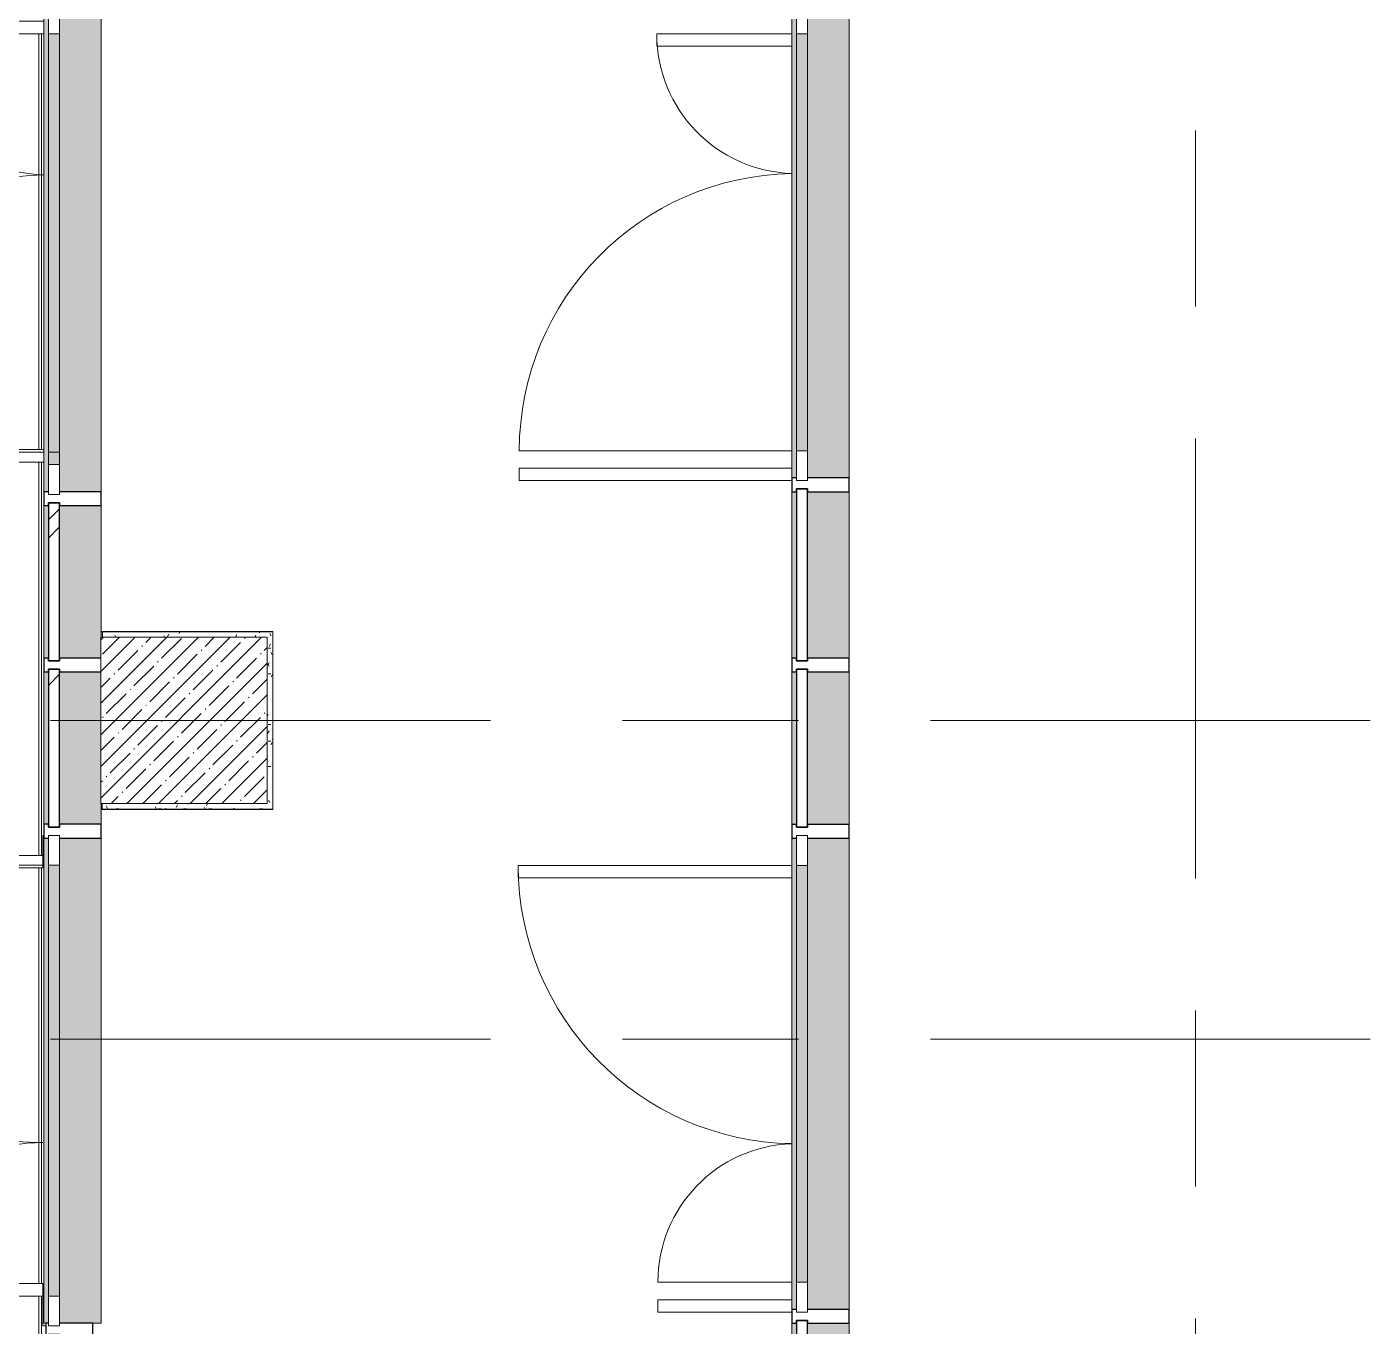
# Model space of a CAD drawing. Header units: millimetres. Extents: x -3708 to 187246, y -8553 to 29000.
# Drawn here: x 3793 to 8626, y 15964 to 20652 of the extents above; entities that cross this region are included whole.
import ezdxf

# ---------------------------------------------------------------- set-up
doc = ezdxf.new("R2010")
doc.units = ezdxf.units.MM
doc.linetypes.add('Осевая', pattern=[3175, 635, -476.25, 1587.5, -476.25])
for name, color, linetype, lineweight in [('A-DETL-GENF', 7, 'Continuous', 9), ('A-GLAZ-CURT', 7, 'Continuous', 9), ('A-GLAZ-CURT-1', 7, 'Continuous', 25), ('A-GLAZ-CWMG', 7, 'Continuous', 9), ('A-GLAZ-CWMG-1', 7, 'Continuous', 25), ('I-WALL', 7, 'Continuous', 9), ('S-COLS', 7, 'Continuous', 9), ('Оси-2', 7, 'Осевая', 9)]:
    doc.layers.add(name, color=color, linetype=linetype, lineweight=lineweight)
for name, color, linetype, lineweight, true_color in [('A-DOOR-1', 1, 'Continuous', 9, 0xff0000), ('A-DOOR-2', 1, 'Continuous', 13, 0xff0000), ('A-WALL-1', 7, 'Continuous', 9, 0x3c3c3c), ('A-WALL-FNSH-1', 7, 'Continuous', 9, 0x3c3c3c)]:
    doc.layers.add(name, color=color, linetype=linetype, lineweight=lineweight, true_color=true_color)
pattern_1 = [(0, (0, 0), (121.92, 30.48), [10.058, -81.382, 10.058, -81.382, -487.68]), (0, (0, 0), (121.92, 30.48), [-182.88, 10.058, -172.822, 10.058, -81.382, -213.36]), (0, (0, 0), (121.92, 30.48), [-457.2, 10.058, -50.902, 10.058, -142.342]), (120, (45.72, 15.24), (-87.356454, 90.345817), [10.058, -81.382, 10.058, -81.382, -487.68]), (120, (45.72, 15.24), (-87.356454, 90.345817), [-182.88, 10.058, -172.822, 10.058, -81.382, -213.36]), (120, (45.72, 15.24), (-87.356454, 90.345817), [-457.2, 10.058, -50.902, 10.058, -142.342]), (240, (60.96, 76.2), (-34.563546, -120.825817), [10.058, -81.382, 10.058, -81.382, -487.68]), (240, (60.96, 76.2), (-34.563546, -120.825817), [-182.88, 10.058, -172.822, 10.058, -81.382, -213.36]), (240, (60.96, 76.2), (-34.563546, -120.825817), [-457.2, 10.058, -50.902, 10.058, -142.342])]

# ---------------------------------------------------------------- blocks, each defined once
blk = doc.blocks.new('Системная панель - Стекло - 40мм-32257947-План заполнения и маркировки дверных проемов 1 этажа в осях 1-12')
at = {"layer": 'A-GLAZ-CURT'}
h = blk.add_hatch(dxfattribs=at)
h.set_pattern_fill('FP_35', color=256, style=0, pattern_type=2)
h.set_pattern_definition([(135, (18575, -6670), (-282.843, -282.843), [200, -600]), (135, (18675, -6870), (-282.843, -282.843), [600, -200]), (135, (18775, -6470), (-282.843, -282.843), [200, -600])])
h.paths.add_polyline_path([(310, 40), (-310, 40), (-310, 0), (310, 0)])
at = {"layer": 'A-GLAZ-CURT-1'}
for p, q in [((310, 40), (-310, 40)), ((-310, 40), (-310, 0)), ((-310, 0), (310, 0)), ((310, 0), (310, 40))]:
    blk.add_line(p, q, dxfattribs=at)
blk = doc.blocks.new('Системная панель - Стекло - 40мм-32473990-План заполнения и маркировки дверных проемов 1 этажа в осях 1-12')
at = {"layer": 'A-GLAZ-CURT'}
h = blk.add_hatch(dxfattribs=at)
h.set_pattern_fill('FP_36', color=256, style=0, pattern_type=2)
h.set_pattern_definition([(135, (15560, -6670), (-282.843, -282.843), [200, -600]), (135, (15660, -6870), (-282.843, -282.843), [600, -200]), (135, (15760, -6470), (-282.843, -282.843), [200, -600])])
h.paths.add_polyline_path([(325, 0), (325, 40), (-325, 40), (-325, 0), (61.1, 0)])
at = {"layer": 'A-GLAZ-CURT-1'}
for p, q in [((325, 40), (-325, 40)), ((-325, 40), (-325, 0)), ((-325, 0), (325, 0)), ((325, 0), (325, 40))]:
    blk.add_line(p, q, dxfattribs=at)
blk = doc.blocks.new('Прямоугольный импост - Импост структурный с накладкой - 190мм-32257948-План заполнения и маркировки дверных проемов 1 этажа в осях 1-12')
at = {"layer": 'A-GLAZ-CWMG'}
for points in [[(6570, 18375), (6570, 18975), (6553, 18975), (6553, 18375)], [(6610, 18375), (6760, 18375), (6760, 18975), (6610, 18975), (6610, 18846.7)]]:
    blk.add_hatch(color=256, dxfattribs=at).paths.add_polyline_path(points)
for p, q in [((6553, 18375), (6553, 18975)), ((6760, 18375), (6760, 18975))]:
    blk.add_line(p, q, dxfattribs=at)
blk = doc.blocks.new('Прямоугольный импост - Импост структурный с накладкой - 190мм-32257698-План заполнения и маркировки дверных проемов 1 этажа в осях 1-12')
at = {"layer": 'A-GLAZ-CWMG'}
for points in [[(6553, 16025), (6570, 16025), (6570, 17725), (6553, 17725), (6553, 16123)], [(6610, 16025), (6760, 16025), (6760, 17725), (6610, 17725), (6610, 16123)], [(6570, 16123), (6610, 16123), (6610, 17627), (6570, 17627), (6570, 16681.5)]]:
    blk.add_hatch(color=256, dxfattribs=at).paths.add_polyline_path(points)
for p, q in [((6553, 16025), (6553, 17725)), ((6760, 16025), (6760, 17725)), ((6570, 16123), (6570, 17627)), ((6610, 16123), (6610, 17627))]:
    blk.add_line(p, q, dxfattribs=at)
blk = doc.blocks.new('Прямоугольный импост - Импост структурный с накладкой - 190мм-32473988-План заполнения и маркировки дверных проемов 1 этажа в осях 1-12')
at = {"layer": 'A-GLAZ-CWMG'}
for points in [[(6553, 15345), (6570, 15345), (6570, 15975), (6553, 15975), (6553, 15598.9)], [(6760, 15345), (6760, 15975), (6610, 15975), (6610, 15345)]]:
    blk.add_hatch(color=256, dxfattribs=at).paths.add_polyline_path(points)
for p, q in [((6553, 15345), (6553, 15975)), ((6760, 15345), (6760, 15975))]:
    blk.add_line(p, q, dxfattribs=at)
blk = doc.blocks.new('Прямоугольный импост - Импост структурный с накладкой - 190мм-22862222-План заполнения и маркировки дверных проемов 1 этажа в осях 1-12')
at = {"layer": 'A-GLAZ-CWMG-1'}
for p, q in [((-25, 0), (-25, 17)), ((-25, 17), (25, 17)), ((25, 0), (15, 0)), ((15, 0), (15, -40)), ((25, 17), (25, 0)), ((-25, -190), (-25, -40)), ((15, -40), (25, -40)), ((25, -40), (25, -190)), ((25, -190), (-25, -190))]:
    blk.add_line(p, q, dxfattribs=at)
blk = doc.blocks.new('Прямоугольный импост - Импост структурный с накладкой - 190мм-V19-План заполнения и маркировки дверных проемов 1 этажа в осях 1-12')
at = {"layer": 'A-GLAZ-CWMG-1'}
for p, q in [((-25, 0), (-25, 17)), ((-25, 17), (25, 17)), ((-15, 0), (-25, 0)), ((-15, -40), (-15, 0)), ((25, 17), (25, 0)), ((-25, -190), (-25, -40)), ((-25, -40), (-15, -40)), ((25, -40), (25, -190)), ((25, -190), (-25, -190))]:
    blk.add_line(p, q, dxfattribs=at)
blk = doc.blocks.new('Дверь_Витражная_остекление_ - ДВН_ДАО_Главный вход_1800 в свету 4-32257700-План заполнения и маркировки дверных проемов 1 этажа в осях 1-12')
at = {"layer": 'A-DETL-GENF'}
for p, q in [((-752, -17), (-752, -1004)), ((-707, -1004), (-707, -17)), ((815, -17), (815, -500)), ((860, -500), (860, -17)), ((815, -500), (860, -500)), ((-752, -1004), (-707, -1004))]:
    blk.add_line(p, q, dxfattribs=at)
at = {"layer": 'A-DOOR-1'}
for p, q in [((-752, -1004), (-752, -17)), ((752, -500), (752, -17))]:
    blk.add_line(p, q, dxfattribs=at)
for centre, radius, start, end in [((-752, 0), 1004, 270, 359.0271), ((752, 0), 500, 181.958, 270)]:
    blk.add_arc(centre, radius, start, end, dxfattribs=at)
at = {"layer": 'A-DOOR-2'}
for p, q in [((-860, 40), (-752, 40)), ((-860, 0), (-860, 40)), ((-752, 40), (-752, 0)), ((752, 40), (860, 40)), ((752, 0), (752, 40)), ((860, 40), (860, 0)), ((-752, 0), (-860, 0)), ((860, 0), (752, 0))]:
    blk.add_line(p, q, dxfattribs=at)
blk = doc.blocks.new('Прямоугольный импост - Импост структурный с накладкой - 190мм-23190275-План заполнения и маркировки дверных проемов 1 этажа в осях 1-12')
at = {"layer": 'A-GLAZ-CWMG'}
for points in [[(3861.1, 15975.1), (3871.1, 15975.1), (3871.1, 16750.1), (3854.1, 16750.1), (3854.1, 15975.1)], [(3911.1, 16073.1), (3911.1, 16750.1), (3871.1, 16750.1), (3871.1, 16073.1), (3886.1, 16073.1)], [(4006.1, 15975.1), (4061.1, 15975.1), (4061.1, 16750.1), (3911.1, 16750.1), (3911.1, 15975.1)]]:
    blk.add_hatch(color=256, dxfattribs=at).paths.add_polyline_path(points)
for p, q in [((3854.1, 15975.1), (3854.1, 16750.1)), ((3871.1, 16073.1), (3871.1, 16750.1)), ((3911.1, 16073.1), (3911.1, 16750.1)), ((4061.1, 15975.1), (4061.1, 16750.1)), ((3861.1, 15975.1), (3854.1, 15975.1)), ((4061.1, 15975.1), (4031.1, 15975.1))]:
    blk.add_line(p, q, dxfattribs=at)
blk = doc.blocks.new('Прямоугольный импост - Импост структурный с накладкой - 190мм-23190277-План заполнения и маркировки дверных проемов 1 этажа в осях 1-12')
at = {"layer": 'A-GLAZ-CWMG'}
for points in [[(3861.1, 19950.1), (3871.1, 19950.1), (3871.1, 20725.1), (3854.1, 20725.1), (3854.1, 19950.1)], [(4061.1, 19950.1), (4060, 20725.1), (3911.1, 20725.1), (3911.1, 19950.1), (4060, 19950.1)], [(3871.1, 19950.1), (3911.1, 19950.1), (3911.1, 20627.1), (3871.1, 20627.1)]]:
    blk.add_hatch(color=256, dxfattribs=at).paths.add_polyline_path(points)
for p, q in [((3854.1, 19950.1), (3854.1, 20725.1)), ((4061.1, 19950.1), (4061.1, 20725)), ((3871.1, 19950.1), (3871.1, 20627.1)), ((3911.1, 19950.1), (3911.1, 20627.1))]:
    blk.add_line(p, q, dxfattribs=at)
blk = doc.blocks.new('BSC_Колонна _Прямоугольная - 600х600-17858062-План заполнения и маркировки дверных проемов 1 этажа в осях 1-12')
at = {"layer": 'S-COLS'}
h = blk.add_hatch(dxfattribs=at)
h.set_pattern_fill('FP_63', color=256, style=0, pattern_type=2)
h.set_pattern_definition([(45, (-4360, -18150), (-57.02463, 57.02463), []), (45, (-4302.975, -18150), (-57.02463, 57.02463), [100.806, -20.161, 3.353, -16.808])])
h.paths.add_polyline_path([(300, -300), (300, 300), (-300, 300), (-300, -300)])
for p, q in [((300, 300), (-300, 300)), ((-300, 300), (-300, -300)), ((300, -300), (300, 300)), ((-300, -300), (300, -300))]:
    blk.add_line(p, q, dxfattribs=at)
blk = doc.blocks.new('Дверь_Витражная_остекление_ - ДВН_ДАО_Главный вход_1800 в свету 3-32257949-План заполнения и маркировки дверных проемов 1 этажа в осях 1-12')
at = {"layer": 'A-DETL-GENF'}
for p, q in [((-752, -17), (-752, -504)), ((-707, -504), (-707, -17)), ((815, -17), (815, -1000)), ((860, -1000), (860, -17)), ((-752, -504), (-707, -504)), ((815, -1000), (860, -1000))]:
    blk.add_line(p, q, dxfattribs=at)
at = {"layer": 'A-DOOR-1'}
for p, q in [((-752, -504), (-752, -17)), ((752, -1000), (752, -17))]:
    blk.add_line(p, q, dxfattribs=at)
for centre, radius, start, end in [((-752, 0), 504, 270, 358.0576), ((752, 0), 1000, 180.9768, 270)]:
    blk.add_arc(centre, radius, start, end, dxfattribs=at)
at = {"layer": 'A-DOOR-2'}
for p, q in [((-860, 40), (-752, 40)), ((-860, 0), (-860, 40)), ((-752, 40), (-752, 0)), ((752, 40), (860, 40)), ((752, 0), (752, 40)), ((860, 40), (860, 0)), ((-752, 0), (-860, 0)), ((860, 0), (752, 0))]:
    blk.add_line(p, q, dxfattribs=at)
blk = doc.blocks.new('Системная панель - Стекло - 40мм-23926328-План заполнения и маркировки дверных проемов 1 этажа в осях 1-12')
at = {"layer": 'A-GLAZ-CURT'}
h = blk.add_hatch(dxfattribs=at)
h.set_pattern_fill('FP_67', color=256, style=0, pattern_type=2)
h.set_pattern_definition([(135, (17950, -6670), (-282.843, -282.843), [200, -600]), (135, (18050, -6870), (-282.843, -282.843), [600, -200]), (135, (18150, -6470), (-282.843, -282.843), [200, -600])])
h.paths.add_polyline_path([(285, 40), (-285, 40), (-285, 0), (285, 0)])
at = {"layer": 'A-GLAZ-CURT-1'}
for p, q in [((285, 40), (-285, 40)), ((-285, 40), (-285, 0)), ((-285, 0), (285, 0)), ((285, 0), (285, 40))]:
    blk.add_line(p, q, dxfattribs=at)
blk = doc.blocks.new('Прямоугольный импост - Импост структурный с накладкой - 190мм-23926323-План заполнения и маркировки дверных проемов 1 этажа в осях 1-12')
at = {"layer": 'A-GLAZ-CWMG'}
for points in [[(6570, 17775), (6570, 18325), (6553, 18325), (6553, 17775)], [(6760, 17775), (6760, 18325), (6610, 18325), (6610, 17775)]]:
    blk.add_hatch(color=256, dxfattribs=at).paths.add_polyline_path(points)
for p, q in [((6553, 17775), (6553, 18325)), ((6760, 17775), (6760, 18325))]:
    blk.add_line(p, q, dxfattribs=at)
blk = doc.blocks.new('Прямоугольный импост - Импост структурный с накладкой - 190мм-V57-План заполнения и маркировки дверных проемов 1 этажа в осях 1-12')
at = {"layer": 'A-GLAZ-CWMG-1'}
for p, q in [((-25, 0), (-25, 17)), ((-25, 17), (25, 17)), ((-15, 0), (-25, 0)), ((-15, -40), (-15, 0)), ((25, 0), (15, 0)), ((15, 0), (15, -40)), ((25, 17), (25, 0)), ((-25, -190), (-25, -40)), ((-25, -40), (-15, -40)), ((15, -40), (25, -40)), ((25, -40), (25, -190)), ((25, -190), (-25, -190))]:
    blk.add_line(p, q, dxfattribs=at)
blk = doc.blocks.new('Прямоугольный импост - Импост структурный с накладкой - 170мм-23186685-План заполнения и маркировки дверных проемов 1 этажа в осях 1-12')
at = {"layer": 'A-GLAZ-CWMG'}
for p, q in [((3836.1, 19127.1), (3836.1, 20627.1)), ((3846.1, 19127.1), (3846.1, 20627.1)), ((3836.1, 17663.1), (3836.1, 19082.1)), ((3846.1, 17663.1), (3846.1, 19082.1)), ((3836.1, 16118.1), (3836.1, 17618.1)), ((3846.1, 16118.1), (3846.1, 17618.1)), ((3836.1, 15358.1), (3836.1, 16073.1)), ((3846.1, 15358.1), (3846.1, 16073.1))]:
    blk.add_line(p, q, dxfattribs=at)
blk = doc.blocks.new('Прямоугольный импост - Импост структурный с накладкой - 190мм-23933667-План заполнения и маркировки дверных проемов 1 этажа в осях 1-12')
at = {"layer": 'A-GLAZ-CWMG'}
for points in [[(3861.1, 19150.1), (3871.1, 19150.1), (3871.1, 19950.1), (3854.1, 19950.1), (3854.1, 19150.1)], [(3911.1, 19150.1), (3911.1, 19950.1), (3871.1, 19950.1), (3871.1, 19150.1), (3886.1, 19150.1)], [(4031.1, 19150.1), (4061.1, 19150.1), (4061.1, 19950.1), (3911.1, 19950.1), (3911.1, 19150.1), (4006.1, 19150.1)]]:
    blk.add_hatch(color=256, dxfattribs=at).paths.add_polyline_path(points)
for p, q in [((3854.1, 19150.1), (3854.1, 19950.1)), ((3871.1, 19150.1), (3871.1, 19950.1)), ((3911.1, 19150.1), (3911.1, 19950.1)), ((4061.1, 19150.1), (4061.1, 19950.1))]:
    blk.add_line(p, q, dxfattribs=at)
blk = doc.blocks.new('Прямоугольный импост - Импост структурный с накладкой - 170мм-22968247-План заполнения и маркировки дверных проемов 1 этажа в осях 1-12')
at = {"layer": 'A-GLAZ-CWMG-1'}
for p, q in [((-25, 0), (-25, 10)), ((-25, 10), (25, 10)), ((25, 0), (15, 0)), ((15, 0), (15, -40)), ((25, 10), (25, 0)), ((-25, -160), (-25, -40)), ((15, -40), (25, -40)), ((25, -40), (25, -160)), ((25, -160), (-25, -160))]:
    blk.add_line(p, q, dxfattribs=at)
blk = doc.blocks.new('Дверь_Витражная_СКБ_2Ст - ВН-1_ ДВН_ДАО_Главный вход_1800 в свету 3-31912953-План заполнения и маркировки дверных проемов 1 этажа в осях 1-12')
at = {"layer": 'A-DETL-GENF'}
for p, q in [((732, 40), (732, 0)), ((732, 40), (732, 0)), ((-822, -17), (-822, -554)), ((-777, -554), (-777, -17)), ((723, -17), (723, -1000)), ((768, -1000), (768, -17)), ((-822, -554), (-777, -554)), ((723, -1000), (768, -1000))]:
    blk.add_line(p, q, dxfattribs=at)
at = {"layer": 'A-DOOR-1'}
for p, q in [((-822, -554), (-822, -17)), ((732, -1000), (732, -17))]:
    blk.add_line(p, q, dxfattribs=at)
for centre, radius, start, end in [((-822, 0), 554, 270, 358.2329), ((732, 0), 1000, 180.9768, 270)]:
    blk.add_arc(centre, radius, start, end, dxfattribs=at)
at = {"layer": 'A-DOOR-2'}
for p, q in [((-885, 40), (-777, 40)), ((-885, 0), (-885, 40)), ((-777, 40), (-777, 0)), ((777, 40), (885, 40)), ((777, 0), (777, 40)), ((885, 40), (885, 0)), ((-777, 0), (-885, 0)), ((885, 0), (777, 0))]:
    blk.add_line(p, q, dxfattribs=at)
blk = doc.blocks.new('Системная панель - Стекло - 40мм-V67-План заполнения и маркировки дверных проемов 1 этажа в осях 1-12')
at = {"layer": 'A-GLAZ-CURT'}
h = blk.add_hatch(dxfattribs=at)
h.set_pattern_fill('FP_79', color=256, style=0, pattern_type=2)
h.set_pattern_definition([(135, (17950.12, -3971.1), (-282.843, -282.843), [200, -600]), (135, (18050.12, -4171.1), (-282.843, -282.843), [600, -200]), (135, (18150.12, -3771.1), (-282.843, -282.843), [200, -600])])
h.paths.add_polyline_path([(285, 15), (285, 40), (-285, 40), (-285, 0), (285, 0)])
at = {"layer": 'A-GLAZ-CURT-1'}
for p, q in [((285, 40), (-285, 40)), ((-285, 40), (-285, 0)), ((-285, 0), (285, 0)), ((285, 0), (285, 40))]:
    blk.add_line(p, q, dxfattribs=at)
blk = doc.blocks.new('Прямоугольный импост - Импост структурный с накладкой - 190мм-V68-План заполнения и маркировки дверных проемов 1 этажа в осях 1-12')
at = {"layer": 'A-GLAZ-CWMG'}
for points in [[(3854.1, 17775.1), (3871.1, 17775.1), (3871.1, 18325.1), (3854.1, 18325.1)], [(4031.1, 17775.1), (4061.1, 17775.1), (4060, 18325.1), (3911.1, 18325.1), (3911.1, 17775.1), (4006.1, 17775.1)]]:
    blk.add_hatch(color=256, dxfattribs=at).paths.add_polyline_path(points)
for p, q in [((3854.1, 17775.1), (3854.1, 18325.1)), ((4061.1, 17775.1), (4061.1, 17850))]:
    blk.add_line(p, q, dxfattribs=at)
blk = doc.blocks.new('Прямоугольный импост - Импост структурный с накладкой - 190мм-V69-План заполнения и маркировки дверных проемов 1 этажа в осях 1-12')
at = {"layer": 'A-GLAZ-CWMG-1'}
for p, q in [((-25, 0), (-25, 17)), ((-25, 17), (25, 17)), ((-15, 0), (-25, 0)), ((-15, -40), (-15, 0)), ((25, 0), (15, 0)), ((15, 0), (15, -40)), ((25, 17), (25, 0)), ((-25, -188.9), (-25, -40)), ((-25, -40), (-15, -40)), ((15, -40), (25, -40)), ((25, -40), (25, -188.9))]:
    blk.add_line(p, q, dxfattribs=at)
blk = doc.blocks.new('Дверь_Витражная_СКБ_2Ст - ВН-1_ ДВН_ДАО_Главный вход_1800 в свету 4-31912968-План заполнения и маркировки дверных проемов 1 этажа в осях 1-12')
at = {"layer": 'A-DETL-GENF'}
for p, q in [((-885, -20), (-885, -17)), ((-885, -17), (-885, -20)), ((-777, -20), (-885, -20)), ((-885, -20), (-777, -20)), ((-768, -20), (-813, -20)), ((-813, -20), (-813, -1020)), ((-777, -17), (-777, -20)), ((-777, -20), (-777, -17)), ((-768, -1020), (-768, -20)), ((732, -20), (732, -574)), ((777, -20), (732, -20)), ((777, -17), (777, -20)), ((777, -17), (777, -20)), ((777, -574), (777, -20)), ((777, -20), (885, -20)), ((777, -20), (885, -20)), ((885, -20), (885, -10)), ((885, -20), (885, -10)), ((732, -574), (777, -574)), ((-813, -1020), (-768, -1020))]:
    blk.add_line(p, q, dxfattribs=at)
at = {"layer": 'A-DOOR-1'}
for p, q in [((-777, -1020), (-777, -20)), ((777, -574), (777, -20))]:
    blk.add_line(p, q, dxfattribs=at)
for centre, radius, start, end in [((-777, -20), 1000, 270, 0), ((777, -20), 554, 180, 270)]:
    blk.add_arc(centre, radius, start, end, dxfattribs=at)
at = {"layer": 'A-DOOR-2'}
for p, q in [((-885, 40), (-777, 40)), ((-885, 0), (-885, 40)), ((-777, 40), (-777, 0)), ((777, 40), (885, 40)), ((777, 0), (777, 40)), ((885, 40), (885, 0)), ((-777, 0), (-885, 0)), ((885, 0), (777, 0))]:
    blk.add_line(p, q, dxfattribs=at)
blk = doc.blocks.new('Прямоугольный импост - Импост структурный с накладкой - 190мм-23933759-План заполнения и маркировки дверных проемов 1 этажа в осях 1-12')
at = {"layer": 'A-GLAZ-CWMG'}
for points in [[(3871.1, 17550.1), (3871.1, 17725.1), (3854.1, 17725.1), (3854.1, 17550.1), (3861.1, 17550.1)], [(3911.1, 17550.1), (4061.1, 17550.1), (4061.1, 17725.1), (3911.1, 17725.1), (3911.1, 17627.1)], [(3911.1, 17550.1), (3911.1, 17627.1), (3871.1, 17627.1), (3871.1, 17550.1), (3886.1, 17550.1)]]:
    blk.add_hatch(color=256, dxfattribs=at).paths.add_polyline_path(points)
for p, q in [((3854.1, 17550.1), (3854.1, 17725.1)), ((4061.1, 17550.1), (4061.1, 17725.1)), ((3871.1, 17550.1), (3871.1, 17627.1)), ((3911.1, 17550.1), (3911.1, 17627.1))]:
    blk.add_line(p, q, dxfattribs=at)
blk = doc.blocks.new('Прямоугольный импост - Импост структурный с накладкой - 190мм-23933741-План заполнения и маркировки дверных проемов 1 этажа в осях 1-12')
at = {"layer": 'A-GLAZ-CWMG-1'}
for p, q in [((-25, 0), (-25, 17)), ((-25, 17), (25, 17)), ((-15, 0), (-25, 0)), ((-15, -40), (-15, 0)), ((25, 17), (25, 0)), ((-25, -190), (-25, -40)), ((-25, -40), (-15, -40)), ((25, -40), (25, -190)), ((25, -190), (-25, -190))]:
    blk.add_line(p, q, dxfattribs=at)
blk = doc.blocks.new('Системная панель - Стекло - 40мм-V71-План заполнения и маркировки дверных проемов 1 этажа в осях 1-12')
at = {"layer": 'A-GLAZ-CURT'}
h = blk.add_hatch(dxfattribs=at)
h.set_pattern_fill('FP_85', color=256, style=0, pattern_type=2)
h.set_pattern_definition([(135, (18550.12, -3971.1), (-282.843, -282.843), [200, -600]), (135, (18650.12, -4171.1), (-282.843, -282.843), [600, -200]), (135, (18750.12, -3771.1), (-282.843, -282.843), [200, -600])])
h.paths.add_polyline_path([(285, 15), (285, 40), (-285, 40), (-285, 0), (285, 0)])
at = {"layer": 'A-GLAZ-CURT-1'}
for p, q in [((285, 40), (-285, 40)), ((-285, 40), (-285, 0)), ((-285, 0), (285, 0)), ((285, 0), (285, 40))]:
    blk.add_line(p, q, dxfattribs=at)
blk = doc.blocks.new('Прямоугольный импост - Импост структурный с накладкой - 190мм-V72-План заполнения и маркировки дверных проемов 1 этажа в осях 1-12')
at = {"layer": 'A-GLAZ-CWMG'}
for points in [[(3861.1, 18375.1), (3871.1, 18375.1), (3871.1, 18925.1), (3854.1, 18925.1), (3854.1, 18375.1)], [(3911.1, 18375.1), (4060, 18375.1), (4061.1, 18925.1), (3911.1, 18925.1), (3911.1, 18846.7)]]:
    blk.add_hatch(color=256, dxfattribs=at).paths.add_polyline_path(points)
for p, q in [((3854.1, 18375.1), (3854.1, 18925.1)), ((4061.1, 18450), (4061.1, 18925.1))]:
    blk.add_line(p, q, dxfattribs=at)
blk = doc.blocks.new('Прямоугольный импост - Импост структурный с накладкой - 190мм-V73-План заполнения и маркировки дверных проемов 1 этажа в осях 1-12')
at = {"layer": 'A-GLAZ-CWMG-1'}
for p, q in [((-25, 0), (-25, 17)), ((-25, 17), (25, 17)), ((25, 0), (15, 0)), ((15, 0), (15, -40)), ((25, 17), (25, 0)), ((-25, -190), (-25, -40)), ((15, -40), (25, -40)), ((25, -40), (25, -190)), ((25, -190), (-25, -190))]:
    blk.add_line(p, q, dxfattribs=at)
blk = doc.blocks.new('Прямоугольный импост - Импост структурный с накладкой - 190мм-23933668-План заполнения и маркировки дверных проемов 1 этажа в осях 1-12')
at = {"layer": 'A-GLAZ-CWMG'}
for points in [[(3871.1, 18975.1), (3871.1, 19150.1), (3854.1, 19150.1), (3854.1, 18975.1), (3861.1, 18975.1)], [(3871.1, 19073.1), (3911.1, 19073.1), (3911.1, 19150.1), (3871.1, 19150.1), (3871.1, 19082.1)], [(4006.1, 18975.1), (4061.1, 18975.1), (4061.1, 19150.1), (3911.1, 19150.1), (3911.1, 18975.1)]]:
    blk.add_hatch(color=256, dxfattribs=at).paths.add_polyline_path(points)
for p, q in [((3854.1, 18975.1), (3854.1, 19150.1)), ((3871.1, 19073.1), (3871.1, 19150.1)), ((3911.1, 19073.1), (3911.1, 19150.1)), ((4061.1, 18975.1), (4061.1, 19150.1))]:
    blk.add_line(p, q, dxfattribs=at)

msp = doc.modelspace()

# ---------------------------------------------------------------- hatches: boundary and pattern name
at = {"layer": 'I-WALL'}
h = msp.add_hatch(dxfattribs=at)
h.set_pattern_fill('FP_86', color=256, style=0, pattern_type=2)
h.set_pattern_definition(pattern_1)
h.paths.add_polyline_path([(4238.2, 18450), (4660, 18450), (4660, 18469.2), (4066.2, 18470.3), (4066.1, 18450.3)])
h = msp.add_hatch(dxfattribs=at)
h.set_pattern_fill('FP_86', color=256, style=0, pattern_type=2)
h.set_pattern_definition(pattern_1)
h.paths.add_polyline_path([(4680, 17850), (4680, 18469.2), (4660, 18469.2), (4660, 17850)])
h = msp.add_hatch(dxfattribs=at)
h.set_pattern_fill('FP_86', color=256, style=0, pattern_type=2)
h.set_pattern_definition(pattern_1)
h.paths.add_polyline_path([(4660, 17830), (4680, 17830), (4680, 17850), (4064.8, 17850), (4064.8, 17830)])

# ---------------------------------------------------------------- linework, layer by layer
at = {"layer": 'A-WALL-1'}
for p, q in [((4066.2, 18470.3), (4066.1, 18450.3)), ((4680, 18469.2), (4066.2, 18470.3)), ((4066.1, 18450.3), (4238.2, 18450)), ((4064.8, 17850), (4064.8, 17830)), ((4064.8, 17830), (4680, 17830))]:
    msp.add_line(p, q, dxfattribs=at)
at = {"layer": 'A-WALL-FNSH-1'}
for p, q in [((4681, 18470.2), (4060, 18470.2)), ((4060, 18470.2), (4060, 18469.2)), ((4060, 18469.2), (4680, 18469.2)), ((4680, 18469.2), (4680, 17830)), ((4681, 17829), (4681, 18470.2)), ((4064.8, 17830), (4064.8, 17829)), ((4064.8, 17829), (4681, 17829))]:
    msp.add_line(p, q, dxfattribs=at)
at = {"layer": 'Оси-2'}
for p, q in [((8010, 593.7), (8010, 24898.1)), ((-407.8, 18150), (35810, 18150)), ((-407.8, 17000), (35810, 17000))]:
    msp.add_line(p, q, dxfattribs=at)

# ---------------------------------------------------------------- block references
at = {"layer": 'A-DOOR-1', "rotation": 269.9999999999999}
for name, p in [('Дверь_Витражная_СКБ_2Ст - ВН-1_ ДВН_ДАО_Главный вход_1800 в свету 3-31912953-План заполнения и маркировки дверных проемов 1 этажа в осях 1-12', (3871.1, 19850.1)), ('Дверь_Витражная_остекление_ - ДВН_ДАО_Главный вход_1800 в свету 3-32257949-План заполнения и маркировки дверных проемов 1 этажа в осях 1-12', (6570, 19875)), ('Дверь_Витражная_СКБ_2Ст - ВН-1_ ДВН_ДАО_Главный вход_1800 в свету 4-31912968-План заполнения и маркировки дверных проемов 1 этажа в осях 1-12', (3871.1, 16850.1)), ('Дверь_Витражная_остекление_ - ДВН_ДАО_Главный вход_1800 в свету 4-32257700-План заполнения и маркировки дверных проемов 1 этажа в осях 1-12', (6570, 16875))]:
    msp.add_blockref(name, p, dxfattribs=at)
at = {"layer": 'A-GLAZ-CURT', "rotation": 269.9999999999999}
for name, p in [('Системная панель - Стекло - 40мм-32257947-План заполнения и маркировки дверных проемов 1 этажа в осях 1-12', (6570, 18675)), ('Системная панель - Стекло - 40мм-V71-План заполнения и маркировки дверных проемов 1 этажа в осях 1-12', (3871.1, 18650.1)), ('Системная панель - Стекло - 40мм-V67-План заполнения и маркировки дверных проемов 1 этажа в осях 1-12', (3871.1, 18050.1)), ('Системная панель - Стекло - 40мм-23926328-План заполнения и маркировки дверных проемов 1 этажа в осях 1-12', (6570, 18050)), ('Системная панель - Стекло - 40мм-32473990-План заполнения и маркировки дверных проемов 1 этажа в осях 1-12', (6570, 15660))]:
    msp.add_blockref(name, p, dxfattribs=at)
at = {"layer": 'A-GLAZ-CWMG'}
for name, p in [('Прямоугольный импост - Импост структурный с накладкой - 170мм-23186685-План заполнения и маркировки дверных проемов 1 этажа в осях 1-12', (0, 0)), ('Прямоугольный импост - Импост структурный с накладкой - 190мм-23190277-План заполнения и маркировки дверных проемов 1 этажа в осях 1-12', (0, 0)), ('Прямоугольный импост - Импост структурный с накладкой - 190мм-32257698-План заполнения и маркировки дверных проемов 1 этажа в осях 1-12', (0, 3000)), ('Прямоугольный импост - Импост структурный с накладкой - 190мм-23933667-План заполнения и маркировки дверных проемов 1 этажа в осях 1-12', (0, 0)), ('Прямоугольный импост - Импост структурный с накладкой - 190мм-23933668-План заполнения и маркировки дверных проемов 1 этажа в осях 1-12', (0, 0)), ('Прямоугольный импост - Импост структурный с накладкой - 190мм-32257948-План заполнения и маркировки дверных проемов 1 этажа в осях 1-12', (0, 0)), ('Прямоугольный импост - Импост структурный с накладкой - 190мм-V72-План заполнения и маркировки дверных проемов 1 этажа в осях 1-12', (0, 0)), ('Прямоугольный импост - Импост структурный с накладкой - 190мм-V68-План заполнения и маркировки дверных проемов 1 этажа в осях 1-12', (0, 0)), ('Прямоугольный импост - Импост структурный с накладкой - 190мм-23926323-План заполнения и маркировки дверных проемов 1 этажа в осях 1-12', (0, 0)), ('Прямоугольный импост - Импост структурный с накладкой - 190мм-23933759-План заполнения и маркировки дверных проемов 1 этажа в осях 1-12', (0, 0)), ('Прямоугольный импост - Импост структурный с накладкой - 190мм-32257698-План заполнения и маркировки дверных проемов 1 этажа в осях 1-12', (0, 0)), ('Прямоугольный импост - Импост структурный с накладкой - 190мм-23933667-План заполнения и маркировки дверных проемов 1 этажа в осях 1-12', (0, -2400)), ('Прямоугольный импост - Импост структурный с накладкой - 190мм-23190275-План заполнения и маркировки дверных проемов 1 этажа в осях 1-12', (0, 0)), ('Прямоугольный импост - Импост структурный с накладкой - 190мм-32473988-План заполнения и маркировки дверных проемов 1 этажа в осях 1-12', (0, 0))]:
    msp.add_blockref(name, p, dxfattribs=at)
at = {"layer": 'A-GLAZ-CWMG', "extrusion": (0, 0, -1), "rotation": 270.0000000000001}
for name, p in [('Прямоугольный импост - Импост структурный с накладкой - 190мм-22862222-План заполнения и маркировки дверных проемов 1 этажа в осях 1-12', (-6570, 19000)), ('Прямоугольный импост - Импост структурный с накладкой - 190мм-V73-План заполнения и маркировки дверных проемов 1 этажа в осях 1-12', (-3871.1, 18950.1)), ('Прямоугольный импост - Импост структурный с накладкой - 190мм-V69-План заполнения и маркировки дверных проемов 1 этажа в осях 1-12', (-3871.1, 18350.1)), ('Прямоугольный импост - Импост структурный с накладкой - 190мм-V57-План заполнения и маркировки дверных проемов 1 этажа в осях 1-12', (-6570, 18350)), ('Прямоугольный импост - Импост структурный с накладкой - 190мм-23933741-План заполнения и маркировки дверных проемов 1 этажа в осях 1-12', (-3871.1, 17750.1)), ('Прямоугольный импост - Импост структурный с накладкой - 190мм-V19-План заполнения и маркировки дверных проемов 1 этажа в осях 1-12', (-6570, 17750)), ('Прямоугольный импост - Импост структурный с накладкой - 190мм-22862222-План заполнения и маркировки дверных проемов 1 этажа в осях 1-12', (-6570, 16000)), ('Прямоугольный импост - Импост структурный с накладкой - 170мм-22968247-План заполнения и маркировки дверных проемов 1 этажа в осях 1-12', (-3871.1, 15950.1))]:
    msp.add_blockref(name, p, dxfattribs=at)
at = {"layer": 'S-COLS'}
msp.add_blockref('BSC_Колонна _Прямоугольная - 600х600-17858062-План заполнения и маркировки дверных проемов 1 этажа в осях 1-12', (4360, 18150), dxfattribs=at)

doc.saveas('drawing.dxf')
